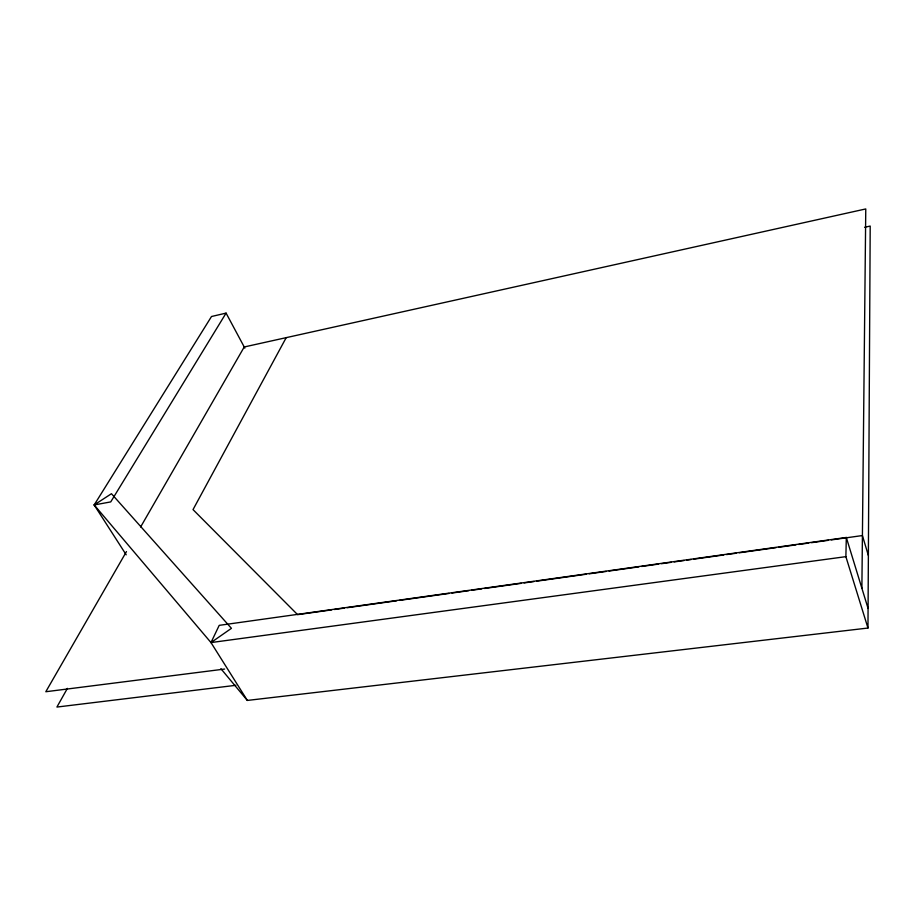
<?xml version="1.0" encoding="UTF-8"?>
<svg xmlns="http://www.w3.org/2000/svg" width="916" height="916" viewBox="0 0 916 916"><rect width="100%" height="100%" fill="white"/><g stroke="black" fill="none" stroke-linecap="round" stroke-linejoin="round"><path stroke-width="1.37" d="M220.893 668.691L247.343 700.431L867.967 628.044L870.2 226.069L864.612 227.282M861.876 588.244L865.769 208.94L244.229 346.969L140.629 526.975M867.967 628.044L845.88 556.653L846.315 537.463L219.21 625.353L210.989 642.574L247.343 700.431M286.204 337.649L193.024 509.605L297.597 614.659L331.581 609.896M67.406 688.363L56.907 707.06L235.904 685.305M126.454 551.592L45.8 691.74L224.626 669.058M244.847 348.126L226.08 313.112L110.733 501.911L94.176 504.945L126.202 554.821M845.88 556.653L210.989 642.574L94.176 504.945L211.504 316.512L226.08 313.112M210.989 642.574L231.439 628.33L111.454 493.713L94.176 504.945M334.409 609.506L344.313 608.121M347.153 607.72L396.697 600.782M399.525 600.381L449.069 593.442M451.897 593.053L468.889 590.671M471.717 590.27L481.633 588.885M484.461 588.484L521.261 583.332M524.089 582.931L534.005 581.545M536.833 581.156L586.377 574.206M589.217 573.817L606.197 571.435M609.025 571.034L638.761 566.878M641.589 566.477L658.57 564.096M661.409 563.706L671.313 562.31M674.142 561.92L684.057 560.535M686.885 560.134L691.133 559.539M693.962 559.138L723.697 554.981M726.525 554.581L736.43 553.195M739.258 552.795L776.07 547.642M778.898 547.241L795.889 544.871M798.718 544.47L808.622 543.085M811.462 542.684L828.442 540.303M831.281 539.913L862.414 535.551L868.368 555.462M846.315 537.463L868.082 608.464"/></g></svg>
